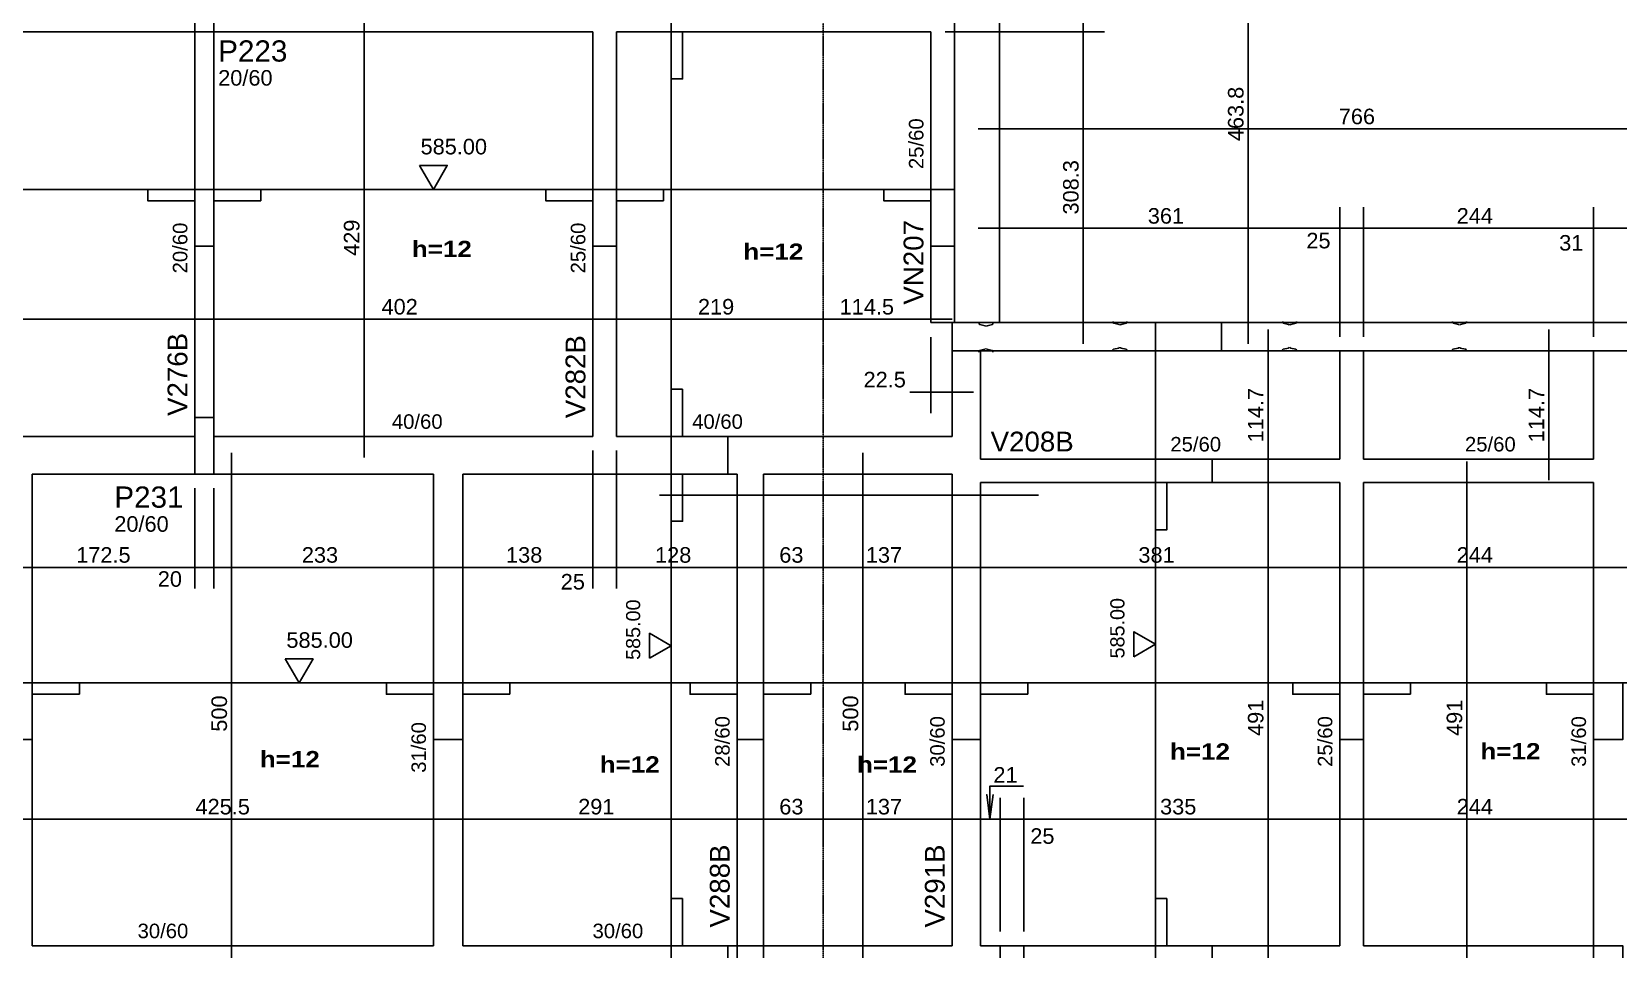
# Model space of a CAD drawing. Extents: x 618 to 9052, y 0 to 6750.
# Drawn here: x 5412 to 7094, y 3432 to 4405 of the extents above; entities that cross this region are included whole.
import ezdxf

# ---------------------------------------------------------------- set-up
doc = ezdxf.new("R2010")
doc.units = 0
doc.header["$MEASUREMENT"] = 0
doc.linetypes.add('ESTILO_TQS_0007', pattern=[2.1, 1.5, -0.2, 0.2, -0.2])
for name, color, linetype in [('MTH-202', 1, 'CONTINUOUS'), ('MTH-224', 4, 'CONTINUOUS'), ('MTH-231', 1, 'CONTINUOUS'), ('MTH-COTAS7', 31, 'CONTINUOUS'), ('MTH-DIM-PILAR', 3, 'CONTINUOUS'), ('MTH-DIM-VIGA', 3, 'CONTINUOUS'), ('MTH-EIXO-214', 4, 'CONTINUOUS'), ('MTH-EIXO-215', 1, 'CONTINUOUS'), ('MTH-FACE-VIGA', 7, 'CONTINUOUS'), ('MTH-LINHA-CORTE', 5, 'CONTINUOUS'), ('MTH-LINHA-SEÇÃO', 16, 'CONTINUOUS'), ('MTH-PILAR-SEGUE', 5, 'CONTINUOUS'), ('MTH-TIT1-VIGA', 5, 'CONTINUOUS'), ('MTH-TXT', 4, 'CONTINUOUS'), ('MTH-TXT-NEGRITO', 5, 'CONTINUOUS')]:
    doc.layers.add(name, color=color, linetype=linetype)
doc.styles.add('TQS_ARIAL', font='arial.ttf')
doc.styles.add('TQS_ARIAL_BLACK', font='ariblk.ttf')

msp = doc.modelspace()

# ---------------------------------------------------------------- linework, layer by layer
at = {"layer": 'MTH-224', "linetype": 'Continuous'}
for points in [[(5822.899421, 4263.4885), (5837.621925, 4237.9885), (5852.344337, 4263.4885), (5822.899421, 4263.4885)], [(6580.444122, 3742.532584), (6603.391827, 3755.782089), (6580.444122, 3769.030276), (6580.444122, 3742.532584)], [(6066.984212, 3740.989028), (6089.931917, 3754.238533), (6066.984212, 3767.48672), (6066.984212, 3740.989028)], [(5680.651856, 3740.34933), (5695.37436, 3714.84933), (5710.096772, 3740.34933), (5680.651856, 3740.34933)]]:
    msp.add_lwpolyline(points, dxfattribs=at)
at = {"layer": 'MTH-231', "linetype": 'Continuous'}
for p, q in [((6416.333745, 4095.702105), (6416.339201, 4096.637173)), ((6422.575537, 4093.590947), (6416.92819, 4094.943898)), ((6430.411844, 4094.865229), (6424.749096, 4093.578265)), ((6431.020551, 4096.551517), (6431.015096, 4095.616448)), ((6558.394465, 4096.999846), (6558.399921, 4097.934914)), ((6564.636257, 4094.888688), (6558.98891, 4096.241639)), ((6572.472564, 4096.16297), (6566.809816, 4094.876006)), ((6573.081271, 4097.849258), (6573.075816, 4096.914189)), ((6738.253678, 4096.999998), (6738.259134, 4097.935066)), ((6744.49547, 4094.88884), (6738.848123, 4096.241791)), ((6752.331777, 4096.163122), (6746.669029, 4094.876158)), ((6752.940484, 4097.84941), (6752.935029, 4096.914341)), ((6918.261126, 4097.00015), (6918.266582, 4097.935218)), ((6924.502918, 4094.888992), (6918.855571, 4096.241943)), ((6932.339225, 4096.163274), (6926.676477, 4094.87631)), ((6932.947932, 4097.849562), (6932.942477, 4096.914493)), ((6416.158338, 4065.637701), (6416.163794, 4066.572769)), ((6416.767045, 4067.323988), (6422.429794, 4068.610952)), ((6424.603353, 4068.598271), (6430.250699, 4067.245319)), ((6430.845144, 4066.487112), (6430.839688, 4065.552044)), ((6558.219058, 4066.935442), (6558.224514, 4067.87051)), ((6558.827765, 4068.621729), (6564.490514, 4069.908693)), ((6566.664073, 4069.896012), (6572.311419, 4068.54306)), ((6572.905864, 4067.784853), (6572.900408, 4066.849785)), ((6738.078271, 4066.935594), (6738.083727, 4067.870662)), ((6738.686978, 4068.621881), (6744.349727, 4069.908845)), ((6746.523286, 4069.896164), (6752.170632, 4068.543212)), ((6752.765077, 4067.785005), (6752.759621, 4066.849937)), ((6918.085719, 4066.935746), (6918.091175, 4067.870814)), ((6918.694426, 4068.622033), (6924.357175, 4069.908997)), ((6926.530734, 4069.896316), (6932.17808, 4068.543364)), ((6932.772525, 4067.785157), (6932.767069, 4066.850089))]:
    msp.add_line(p, q, dxfattribs=at)
for centre, radius, start, end in [((6417.108755, 4095.697592), 0.775021, 179.666352, 256.527493), ((6422.394973, 4092.837253), 0.775021, 359.666352, 76.527493), ((6424.920854, 4092.822516), 0.775021, 102.803943, 179.665084), ((6430.240088, 4095.620979), 0.775021, 282.803943, 359.665084), ((6559.169475, 4096.995333), 0.775021, 179.666352, 256.527493), ((6564.455693, 4094.134994), 0.775021, 359.666352, 76.527493), ((6566.981574, 4094.120257), 0.775021, 102.803943, 179.665084), ((6572.300808, 4096.91872), 0.775021, 282.803943, 359.665084), ((6739.028688, 4096.995485), 0.775021, 179.666352, 256.527493), ((6744.314906, 4094.135146), 0.775021, 359.666352, 76.527493), ((6746.840787, 4094.120409), 0.775021, 102.803943, 179.665084), ((6752.160021, 4096.918872), 0.775021, 282.803943, 359.665084), ((6919.036136, 4096.995637), 0.775021, 179.666352, 256.527493), ((6924.322354, 4094.135298), 0.775021, 359.666352, 76.527493), ((6926.848235, 4094.120561), 0.775021, 102.803943, 179.665084), ((6932.167469, 4096.919024), 0.775021, 282.803943, 359.665084), ((6416.938803, 4066.568239), 0.775021, 102.803943, 179.665084), ((6422.258034, 4069.366705), 0.775025, 282.804082, 359.770246), ((6424.783917, 4069.351965), 0.775021, 179.666352, 256.527493), ((6430.070136, 4066.491625), 0.775021, 359.666352, 76.527493), ((6558.999523, 4067.86598), 0.775021, 102.803943, 179.665084), ((6564.318754, 4070.664446), 0.775025, 282.804082, 359.770246), ((6566.844637, 4070.649706), 0.775021, 179.666352, 256.527493), ((6572.130856, 4067.789366), 0.775021, 359.666352, 76.527493), ((6738.858736, 4067.866132), 0.775021, 102.803943, 179.665084), ((6744.177967, 4070.664598), 0.775025, 282.804082, 359.770246), ((6746.70385, 4070.649858), 0.775021, 179.666352, 256.527493), ((6751.990069, 4067.789518), 0.775021, 359.666352, 76.527493), ((6918.866184, 4067.866284), 0.775021, 102.803943, 179.665084), ((6924.185415, 4070.66475), 0.775025, 282.804082, 359.770246), ((6926.711298, 4070.65001), 0.775021, 179.666352, 256.527493), ((6931.997517, 4067.78967), 0.775021, 359.666352, 76.527493)]:
    msp.add_arc(centre, radius, start, end, dxfattribs=at)
at = {"layer": 'MTH-COTAS7', "linetype": 'Continuous'}
for p, q in [((6701.598264, 4074.393832), (6701.598264, 4583.235466)), ((5764.182887, 4382.718199), (5764.182887, 4487.718199)), ((6526.760921, 4382.718199), (6526.760921, 4487.718199)), ((5764.182887, 3953.718199), (5764.182887, 4427.718199)), ((6526.760921, 4074.3937), (6526.760921, 4427.718199)), ((6380.261497, 4405.218199), (6549.260921, 4405.218199)), ((6380.261497, 4405.218199), (6549.260921, 4405.218199)), ((6415.261226, 4302.195515), (7226.282195, 4302.195515)), ((6437.761226, 4291.484502), (6437.761226, 4279.695515)), ((6437.761226, 4229.953832), (6437.761226, 4174.302402)), ((6798.783, 4081.893918), (6798.783, 4219.302402)), ((6798.783576, 4081.893918), (6798.783576, 4219.302402)), ((6823.783, 4081.893939), (6823.783, 4219.302402)), ((6823.783, 4081.893939), (6823.783, 4219.302402)), ((7067.786723, 4081.893745), (7067.786723, 4219.302402)), ((7067.786723, 4081.893745), (7067.786723, 4219.302402)), ((6415.261226, 4196.802402), (6821.283576, 4196.802402)), ((6776.283, 4196.802402), (6846.283, 4196.802402)), ((6801.283, 4196.802402), (7090.286723, 4196.802402)), ((7045.286723, 4196.802402), (7121.286723, 4196.802402)), ((7076.286723, 4196.802402), (7226.282195, 4196.802402)), ((6006.783443, 4109.723267), (6006.783443, 4122.968199)), ((6365.261497, 4111.893595), (6365.261497, 4122.968199)), ((5604.783294, 4109.871623), (5604.783294, 4077.968199)), ((5082.283294, 4100.468199), (5607.283294, 4100.468199)), ((5582.283294, 4100.468199), (6029.283443, 4100.468199)), ((5584.783294, 4091.87586), (5584.783294, 4077.968199)), ((6009.283443, 4100.468199), (6273.282195, 4100.468199)), ((6031.783443, 4103.184305), (6031.783443, 4077.968199)), ((6228.282195, 4100.468199), (6387.761497, 4100.468199)), ((6250.782195, 4092.172407), (6250.782195, 4077.968199)), ((6250.782195, 4092.172407), (6250.782195, 4077.968199)), ((6528.632615, 4096.8937), (6549.260921, 4096.8937)), ((6686.719716, 4096.893832), (6724.098264, 4096.893832)), ((6722.727185, 3929.7182), (6722.727185, 4089.393918)), ((7020.400624, 3929.7182), (7020.400624, 4089.393745)), ((6365.261497, 4081.268199), (6365.261497, 4000.713915)), ((6783.783, 4066.893918), (6700.227185, 4066.893918)), ((7052.786723, 4066.893745), (6997.900624, 4066.893745)), ((6342.761497, 4023.213915), (6410.283443, 4023.213915)), ((6387.783443, 4023.117789), (6387.783443, 4000.713915)), ((5623.768289, 3413.718237), (5623.768289, 3958.718237)), ((6006.783443, 3961.218199), (6006.783443, 3814.834338)), ((6006.783443, 3961.218199), (6006.783443, 3814.834338)), ((6031.783443, 3961.218199), (6031.783443, 3814.834338)), ((6031.783443, 3961.218199), (6031.783443, 3814.834338)), ((6293.107949, 3413.718237), (6293.107949, 3958.718237)), ((6766.766844, 3952.2182), (6700.227185, 3952.2182)), ((6722.727185, 3413.718237), (6722.727185, 3949.7182)), ((6933.469526, 3413.718237), (6933.469526, 3949.7182)), ((7052.098304, 3952.2182), (6997.900624, 3952.2182)), ((5584.783294, 3921.218199), (5584.783294, 3814.834338)), ((5584.783294, 3921.218199), (5584.783294, 3814.834338)), ((5604.783294, 3921.218199), (5604.783294, 3814.834338)), ((5604.783294, 3921.218199), (5604.783294, 3814.834338)), ((5626.935973, 3936.218237), (5646.268289, 3936.218237)), ((6296.275634, 3936.218237), (6315.607949, 3936.218237)), ((6724.518091, 3927.2182), (6700.227185, 3927.2182)), ((6934.478614, 3927.2182), (6955.969526, 3927.2182)), ((5412.282195, 3812.512198), (5412.282195, 3859.834338)), ((5837.782195, 3866.145715), (5837.782195, 3814.834338)), ((5868.782195, 3860.250893), (5868.782195, 3814.834338)), ((6187.782195, 3822.310062), (6187.782195, 3859.834338)), ((6250.782195, 3846.907565), (6250.782195, 3859.834338)), ((6250.782195, 3846.907565), (6250.782195, 3859.834338)), ((6823.783, 3863.138509), (6823.783, 3814.834338)), ((5389.782195, 3837.334338), (5607.283294, 3837.334338)), ((5562.283294, 3837.334338), (5627.283294, 3837.334338)), ((5582.283294, 3837.334338), (5860.282195, 3837.334338)), ((5846.282195, 3837.334338), (6029.283443, 3837.334338)), ((5984.283443, 3837.334338), (6054.283443, 3837.334338)), ((6009.283443, 3837.334338), (6182.282195, 3837.334338)), ((6165.282195, 3837.334338), (6273.282195, 3837.334338)), ((6228.282195, 3837.334338), (6410.283443, 3837.334338)), ((6395.283443, 3837.334338), (6821.283, 3837.334338)), ((6417.783443, 3845.844621), (6417.783443, 3814.834338)), ((6798.783, 3848.726707), (6798.783, 3814.834338)), ((6801.283, 3837.334338), (7090.286723, 3837.334338)), ((7076.286723, 3837.334338), (7773.282195, 3837.334338)), ((6159.782195, 3826.647434), (6159.782195, 3814.834338)), ((6387.783443, 3831.427212), (6387.783443, 3814.834338)), ((7067.786723, 3829.126656), (7067.786723, 3814.834338)), ((5412.282195, 3551.973621), (5412.282195, 3592.968237)), ((5837.782195, 3553.944032), (5837.782195, 3592.968237)), ((5868.782195, 3556.177299), (5868.782195, 3592.968237)), ((6159.782195, 3559.5272), (6159.782195, 3592.968237)), ((6187.782195, 3548.360863), (6187.782195, 3592.968237)), ((6250.782195, 3554.350991), (6250.782195, 3592.968237)), ((6250.782195, 3554.350991), (6250.782195, 3592.968237)), ((6387.783443, 3553.190623), (6387.783443, 3592.968237)), ((6417.783443, 3507.860901), (6417.783443, 3592.968237)), ((6438.782197, 3451.218237), (6438.782197, 3592.968237)), ((6438.782197, 3451.218237), (6438.782197, 3592.968237)), ((6463.782197, 3451.218237), (6463.782197, 3592.968237)), ((6463.782197, 3451.2182), (6463.782197, 3592.968237)), ((6798.783, 3553.691695), (6798.783, 3592.968237)), ((6823.783, 3554.350991), (6823.783, 3592.968237)), ((7067.786723, 3555.341142), (7067.786723, 3592.968237)), ((5389.782195, 3570.468237), (5860.282195, 3570.468237)), ((5846.282195, 3570.468237), (6182.282195, 3570.468237)), ((6165.282195, 3570.468237), (6273.282195, 3570.468237)), ((6228.282195, 3570.468237), (6410.283443, 3570.468237)), ((6395.283443, 3570.468237), (6461.282197, 3570.468237)), ((6416.282197, 3570.468237), (6486.282197, 3570.468237)), ((6441.282197, 3570.468237), (6821.283, 3570.468237)), ((6801.283, 3570.468237), (7090.286723, 3570.468237)), ((7076.286723, 3570.468237), (7226.282195, 3570.468237)), ((5628.942536, 3436.218237), (5601.268289, 3436.218237)), ((6298.282196, 3436.218237), (6270.607949, 3436.218237)), ((6731.431998, 3436.218237), (6700.227185, 3436.218237)), ((6942.174339, 3436.218237), (6910.969526, 3436.218237))]:
    msp.add_line(p, q, dxfattribs=at)
msp.add_lwpolyline([(6463.264833, 3605.444887), (6427.784966, 3605.444887), (6427.784966, 3570.468237), (6424.358653, 3596.493665), (6427.784966, 3570.468237), (6431.211278, 3596.493665)], dxfattribs=at)
at = {"layer": 'MTH-EIXO-214', "linetype": 'ESTILO_TQS_0007'}
msp.add_line((6250.782195, 6324.951479), (6250.782195, 517.214632), dxfattribs=at)
at = {"layer": 'MTH-EIXO-215', "linetype": 'Continuous'}
msp.add_line((6437.761474, 6115.869878), (6437.761474, 4096.893676), dxfattribs=at)
at = {"layer": 'MTH-FACE-VIGA', "linetype": 'Continuous'}
for p, q in [((6390.261497, 4096.893595), (6390.261497, 6068.395893)), ((6365.261497, 4096.893595), (6365.261497, 4405.218199)), ((6387.761497, 4096.893595), (6365.261497, 4096.893595)), ((6387.783443, 4066.893745), (6387.783443, 3976.218199)), ((6417.783443, 3952.2182), (6417.783443, 4066.893745)), ((6798.783, 4066.893745), (6798.783, 3952.2182)), ((6823.783, 3952.2182), (6823.783, 4066.893745)), ((7067.786723, 4066.893745), (7067.786723, 3952.2182)), ((6387.783443, 3976.218199), (6173.782195, 3976.218199)), ((6798.783, 3952.2182), (6417.783443, 3952.2182)), ((7067.786723, 3952.2182), (6823.783, 3952.2182)), ((6187.782195, 3936.218199), (6387.783443, 3936.218199)), ((6387.783443, 3936.218199), (6387.783443, 3436.2182)), ((6417.783443, 3927.2182), (6798.783, 3927.2182)), ((6417.783443, 3436.2182), (6417.783443, 3927.2182)), ((6798.783, 3927.2182), (6798.783, 3436.2182)), ((6823.783, 3927.2182), (7067.786723, 3927.2182)), ((6823.783, 3436.2182), (6823.783, 3927.2182)), ((7067.786723, 3927.2182), (7067.786723, 3436.2182))]:
    msp.add_line(p, q, dxfattribs=at)
for points in [[(5104.783294, 4405.218199), (5584.783294, 4405.218199)], [(5584.783294, 4405.218199), (5584.783294, 3996.218199)], [(5604.783294, 3996.218199), (5604.783294, 4405.218199)], [(5604.783294, 4405.218199), (6006.783443, 4405.218199)], [(6006.783443, 4405.218199), (6006.783443, 3976.218199)], [(6031.783443, 4405.218199), (6365.261497, 4405.218199)], [(6031.783443, 3976.218199), (6031.783443, 4405.218199)], [(5584.783294, 3976.218199), (5399.782195, 3976.218199)], [(5853.282195, 3976.218199), (5604.783294, 3976.218199)], [(6006.783443, 3976.218199), (5853.282195, 3976.218199)], [(6173.782195, 3976.218199), (6031.783443, 3976.218199)], [(5412.282195, 3936.218199), (5584.783294, 3936.218199)], [(5412.282195, 3436.2182), (5412.282195, 3936.218199)], [(5604.783294, 3936.218199), (5837.782195, 3936.218199)], [(5837.782195, 3936.218199), (5837.782195, 3436.2182)], [(5868.782195, 3936.218199), (6019.283443, 3936.218199)], [(5868.782195, 3436.2182), (5868.782195, 3936.218199)], [(6019.283443, 3936.218199), (6159.782195, 3936.218199)], [(6159.782195, 3936.218199), (6159.782195, 3436.235538)], [(6187.782195, 3436.235538), (6187.782195, 3936.218199)], [(6479.362206, 3913.876309), (6077.362058, 3913.876309)], [(5837.782195, 3436.2182), (5412.282195, 3436.2182)], [(6159.782195, 3436.2182), (5868.782195, 3436.2182)], [(6387.783443, 3436.2182), (6187.782195, 3436.2182)], [(6438.782197, 3436.2182), (6417.783443, 3436.2182)], [(6798.783, 3436.2182), (6463.782197, 3436.2182)], [(7067.786723, 3436.2182), (6823.783, 3436.2182)]]:
    msp.add_lwpolyline(points, dxfattribs=at)
at = {"layer": 'MTH-LINHA-CORTE', "linetype": 'Continuous'}
for p, q in [((8392.811347, 4096.895269), (6387.761497, 4096.893595)), ((6387.761497, 4096.893595), (6387.761497, 4066.89357)), ((6387.761497, 4066.89357), (8407.30351, 4066.895281))]:
    msp.add_line(p, q, dxfattribs=at)
at = {"layer": 'MTH-LINHA-SEÇÃO', "linetype": 'Continuous'}
for p, q in [((6089.931917, 6068.395893), (6089.931917, 3356.218237)), ((921.177142, 4237.9885), (6390.261497, 4237.9885)), ((6603.391827, 4096.893775), (6603.391827, 767.018971)), ((921.177142, 3714.84933), (8448.801699, 3714.84933))]:
    msp.add_line(p, q, dxfattribs=at)
for points in [[(6101.931917, 4405.218237), (6089.931917, 4405.218237), (6089.931917, 4355.218237), (6101.931917, 4355.218237), (6101.931917, 4405.218237)], [(5584.783294, 4225.9885), (5584.783294, 4237.9885), (5534.783294, 4237.9885), (5534.783294, 4225.9885), (5584.783294, 4225.9885)], [(5604.783294, 4237.9885), (5584.783294, 4237.9885), (5584.783294, 4177.9885), (5604.783294, 4177.9885), (5604.783294, 4237.9885)], [(5654.783294, 4225.9885), (5654.783294, 4237.9885), (5604.783294, 4237.9885), (5604.783294, 4225.9885), (5654.783294, 4225.9885)], [(6006.783443, 4225.9885), (6006.783443, 4237.9885), (5956.783443, 4237.9885), (5956.783443, 4225.9885), (6006.783443, 4225.9885)], [(6031.783443, 4237.9885), (6006.783443, 4237.9885), (6006.783443, 4177.9885), (6031.783443, 4177.9885), (6031.783443, 4237.9885)], [(6081.783443, 4225.9885), (6081.783443, 4237.9885), (6031.783443, 4237.9885), (6031.783443, 4225.9885), (6081.783443, 4225.9885)], [(6365.261497, 4225.9885), (6365.261497, 4237.9885), (6315.261497, 4237.9885), (6315.261497, 4225.9885), (6365.261497, 4225.9885)], [(6390.261497, 4237.9885), (6365.261497, 4237.9885), (6365.261497, 4177.9885), (6390.261497, 4177.9885), (6390.261497, 4237.9885)], [(6673.391827, 4096.893775), (6603.391827, 4096.893775), (6603.391827, 4066.893775), (6673.391827, 4066.893775), (6673.391827, 4096.893775)], [(6101.931917, 4026.218199), (6089.931917, 4026.218199), (6089.931917, 3976.218199), (6101.931917, 3976.218199), (6101.931917, 4026.218199)], [(6089.931917, 3976.218199), (6089.931917, 3936.218237), (6149.931917, 3936.218237), (6149.931917, 3976.218199), (6089.931917, 3976.218199)], [(6603.391827, 3952.2182), (6603.391827, 3927.2182), (6663.391827, 3927.2182), (6663.391827, 3952.2182), (6603.391827, 3952.2182)], [(6101.931917, 3936.218237), (6089.931917, 3936.218237), (6089.931917, 3886.218237), (6101.931917, 3886.218237), (6101.931917, 3936.218237)], [(6615.391827, 3927.2182), (6603.391827, 3927.2182), (6603.391827, 3877.2182), (6615.391827, 3877.2182), (6615.391827, 3927.2182)], [(5412.282195, 3714.84933), (5387.282195, 3714.84933), (5387.282195, 3654.84933), (5412.282195, 3654.84933), (5412.282195, 3714.84933)], [(5462.282195, 3702.84933), (5462.282195, 3714.84933), (5412.282195, 3714.84933), (5412.282195, 3702.84933), (5462.282195, 3702.84933)], [(5837.782195, 3702.84933), (5837.782195, 3714.84933), (5787.782195, 3714.84933), (5787.782195, 3702.84933), (5837.782195, 3702.84933)], [(5868.782195, 3714.84933), (5837.782195, 3714.84933), (5837.782195, 3654.84933), (5868.782195, 3654.84933), (5868.782195, 3714.84933)], [(5918.782195, 3702.84933), (5918.782195, 3714.84933), (5868.782195, 3714.84933), (5868.782195, 3702.84933), (5918.782195, 3702.84933)], [(6159.782195, 3702.84933), (6159.782195, 3714.84933), (6109.782195, 3714.84933), (6109.782195, 3702.84933), (6159.782195, 3702.84933)], [(6187.782195, 3714.84933), (6159.782195, 3714.84933), (6159.782195, 3654.84933), (6187.782195, 3654.84933), (6187.782195, 3714.84933)], [(6237.782195, 3702.84933), (6237.782195, 3714.84933), (6187.782195, 3714.84933), (6187.782195, 3702.84933), (6237.782195, 3702.84933)], [(6387.783443, 3702.84933), (6387.783443, 3714.84933), (6337.783443, 3714.84933), (6337.783443, 3702.84933), (6387.783443, 3702.84933)], [(6417.783443, 3714.84933), (6387.783443, 3714.84933), (6387.783443, 3654.84933), (6417.783443, 3654.84933), (6417.783443, 3714.84933)], [(6467.783443, 3702.84933), (6467.783443, 3714.84933), (6417.783443, 3714.84933), (6417.783443, 3702.84933), (6467.783443, 3702.84933)], [(6798.783, 3702.84933), (6798.783, 3714.84933), (6748.783, 3714.84933), (6748.783, 3702.84933), (6798.783, 3702.84933)], [(6823.783, 3714.84933), (6798.783, 3714.84933), (6798.783, 3654.84933), (6823.783, 3654.84933), (6823.783, 3714.84933)], [(6873.783, 3702.84933), (6873.783, 3714.84933), (6823.783, 3714.84933), (6823.783, 3702.84933), (6873.783, 3702.84933)], [(7067.786723, 3702.84933), (7067.786723, 3714.84933), (7017.786723, 3714.84933), (7017.786723, 3702.84933), (7067.786723, 3702.84933)], [(7098.786723, 3714.84933), (7067.786723, 3714.84933), (7067.786723, 3654.84933), (7098.786723, 3654.84933), (7098.786723, 3714.84933)], [(6101.931917, 3486.218237), (6089.931917, 3486.218237), (6089.931917, 3436.218237), (6101.931917, 3436.218237), (6101.931917, 3486.218237)], [(6615.391827, 3486.218237), (6603.391827, 3486.218237), (6603.391827, 3436.218237), (6615.391827, 3436.218237), (6615.391827, 3486.218237)], [(6089.931917, 3436.218237), (6089.931917, 3406.218237), (6149.931917, 3406.218237), (6149.931917, 3436.218237), (6089.931917, 3436.218237)], [(6603.391827, 3436.218237), (6603.391827, 3406.218237), (6663.391827, 3406.218237), (6663.391827, 3436.218237), (6603.391827, 3436.218237)]]:
    msp.add_lwpolyline(points, dxfattribs=at)
at = {"layer": 'MTH-PILAR-SEGUE', "linetype": 'Continuous'}
for points in [[(5584.783294, 4405.218199), (5604.783294, 4405.218199), (5604.783294, 4465.218199), (5584.783294, 4465.218199), (5584.783294, 4405.218199)], [(5584.783294, 3936.218199), (5604.783294, 3936.218199), (5604.783294, 3996.218199), (5584.783294, 3996.218199), (5584.783294, 3936.218199)], [(6159.782195, 3332.235538), (6187.782195, 3332.235538), (6187.782195, 3436.235538), (6159.782195, 3436.235538), (6159.782195, 3332.235538)], [(6438.782197, 3175.735536), (6463.782197, 3175.735536), (6463.782197, 3436.218237), (6438.782197, 3436.218237), (6438.782197, 3175.735536)], [(7067.786723, 3396.2182), (7098.786723, 3396.2182), (7098.786723, 3436.2182), (7067.786723, 3436.2182), (7067.786723, 3396.2182)]]:
    msp.add_lwpolyline(points, dxfattribs=at)

# ---------------------------------------------------------------- texts
at = {"layer": 'MTH-202', "linetype": 'Continuous', "style": 'TQS_ARIAL'}
for s, p in [('P223', (5609.472194, 4373.565309)), ('P231', (5499.337978, 3900.609234))]:
    msp.add_text(s, height=22.5, dxfattribs=at).set_placement(p)
at = {"layer": 'MTH-COTAS7', "linetype": 'Continuous', "style": 'TQS_ARIAL'}
for s, p in [('463.8', (6696.648264, 4289.214649)), ('308.3', (6521.810921, 4211.45595)), ('429', (5759.232887, 4167.618199)), ('114.7', (6717.777185, 3969.956059)), ('114.7', (7015.450624, 3969.955972)), ('500', (5618.818289, 3663.118237)), ('500', (6288.157949, 3663.118237)), ('491', (6717.777185, 3658.618218)), ('491', (6928.519526, 3658.618218))]:
    msp.add_text(s, height=16.5, rotation=90, dxfattribs=at).set_placement(p)
for s, p in [('766', (6797.671711, 4307.145515)), ('361', (6595.172401, 4201.752402)), ('244', (6922.684862, 4201.752402)), ('25', (6763.314146, 4175.55469)), ('31', (7031.349816, 4173.163903)), ('402', (5782.683369, 4105.418199)), ('219', (6118.182819, 4105.418199)), ('114.5', (6268.421846, 4105.418199)), ('22.5', (6293.761503, 4028.163915)), ('172.5', (5458.932745, 3842.284338)), ('233', (5698.182745, 3842.284338)), ('138', (5914.682819, 3842.284338)), ('128', (6072.682819, 3842.284338)), ('63', (6204.432195, 3842.284338)), ('137', (6296.182819, 3842.284338)), ('381', (6585.183221, 3842.284338)), ('244', (6922.684862, 3842.284338)), ('20', (5545.442141, 3816.769181)), ('25', (5972.681885, 3813.863672)), ('21', (6431.455297, 3609.115218)), ('425.5', (5585.432195, 3575.418237)), ('291', (5991.182195, 3575.418237)), ('63', (6204.432195, 3575.418237)), ('137', (6296.182819, 3575.418237)), ('335', (6608.182599, 3575.418237)), ('244', (6922.684862, 3575.418237)), ('25', (6470.575162, 3544.25585))]:
    msp.add_text(s, height=16.5, dxfattribs=at).set_placement(p)
at = {"layer": 'MTH-DIM-PILAR', "linetype": 'Continuous', "style": 'TQS_ARIAL'}
for p in [(5609.472194, 4348.065309), (5499.337978, 3875.109234)]:
    msp.add_text('20/60', height=16.5, dxfattribs=at).set_placement(p)
at = {"layer": 'MTH-DIM-VIGA', "linetype": 'Continuous', "style": 'TQS_ARIAL'}
for s, height, p in [('25/60', 15.4, (6357.261497, 4259.586661)), ('20/60', 15.4, (5576.783294, 4148.9885)), ('25/60', 15.4, (5998.783443, 4148.9885)), ('31/60', 15.375, (5829.782195, 3619.553874)), ('28/60', 15.4, (6151.782195, 3625.84933)), ('30/60', 15.4, (6379.783443, 3625.84933)), ('25/60', 15.375, (6790.783, 3625.84933)), ('31/60', 15.375, (7059.786723, 3625.84933))]:
    msp.add_text(s, height=height, rotation=90, dxfattribs=at).set_placement(p)
for s, height, p in [('40/60', 15.4, (5793.619685, 3984.218199)), ('40/60', 15.375, (6112.071763, 3984.218199)), ('25/60', 15.4, (6619.045638, 3960.2182)), ('25/60', 15.4, (6931.438673, 3960.2182)), ('30/60', 15.375, (5524.029779, 3444.2182)), ('30/60', 15.375, (6006.42204, 3444.2182))]:
    msp.add_text(s, height=height, dxfattribs=at).set_placement(p)
at = {"layer": 'MTH-TIT1-VIGA', "linetype": 'Continuous', "style": 'TQS_ARIAL'}
for s, p in [('VN207', (6357.261497, 4115.891341)), ('V276B', (5576.783294, 3997.867474)), ('V282B', (5998.783443, 3995.468199)), ('V288B', (6151.782195, 3455.485538)), ('V291B', (6379.783443, 3455.4682))]:
    msp.add_text(s, height=21, rotation=90, dxfattribs=at).set_placement(p)
msp.add_text('V208B', height=21, dxfattribs=at).set_placement((6428.533443, 3960.2182))
at = {"layer": 'MTH-TXT', "linetype": 'Continuous', "style": 'TQS_ARIAL'}
for p in [(5824.053626, 4275.188894), (5681.806062, 3752.049723)]:
    msp.add_text('585.00', height=16.5, dxfattribs=at).set_placement(p)
for p in [(6056.931917, 3739.238533), (6570.391827, 3740.782089)]:
    msp.add_text('585.00', height=15, rotation=90, dxfattribs=at).set_placement(p)
at = {"layer": 'MTH-TXT-NEGRITO', "linetype": 'Continuous', "style": 'TQS_ARIAL_BLACK'}
for p in [(5814.807157, 4166.289992), (6166.298469, 4163.455159), (6618.673654, 3633.542803), (6947.851236, 3633.819016), (5653.620233, 3625.400922), (6014.005717, 3619.83521), (6286.789701, 3619.679439)]:
    msp.add_text('h=12', height=17.25, dxfattribs=at).set_placement(p)

doc.saveas('drawing.dxf')
